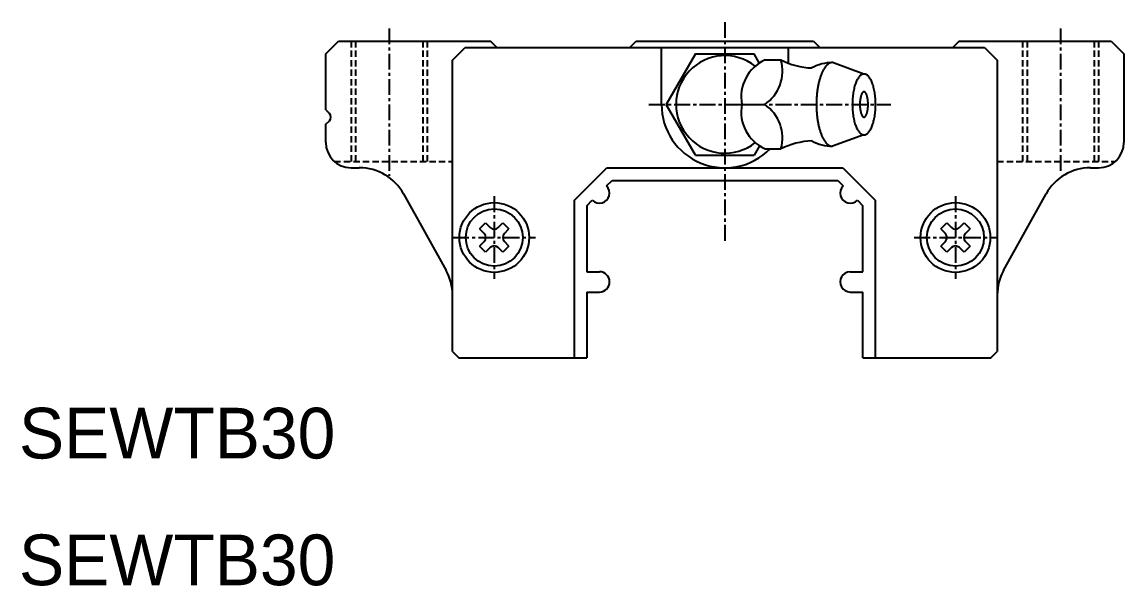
# Model space of a CAD drawing. Extents: x 10 to 223, y 10 to 149.
# Drawn here: x 10.2 to 97.2, y 9.9 to 54.4 of the extents above; entities that cross this region are included whole.
import ezdxf

# ---------------------------------------------------------------- set-up
doc = ezdxf.new("R2010")
doc.units = 0
doc.linetypes.add('CENTER', pattern=[2, 1.25, -0.25, 0.25, -0.25])
doc.linetypes.add('DASHED', pattern=[0.75, 0.5, -0.25])
doc.layers.get('0').update_dxf_attribs({"linetype": 'CONTINUOUS'})
doc.layers.add('CENTER', color=1, linetype='CENTER')

msp = doc.modelspace()

# ---------------------------------------------------------------- linework, layer by layer
at = {"color": 7, "linetype": 'CONTINUOUS'}
for p, q in [((34.214, 51.935), (35.214, 52.935)), ((35.214, 52.935), (47.214, 52.935)), ((44.214, 51.435), (45.214, 52.435)), ((45.214, 52.435), (86.214, 52.435)), ((47.714, 52.435), (47.214, 52.935)), ((58.214, 52.435), (58.714, 52.935)), ((58.714, 52.935), (72.714, 52.935)), ((60.714, 47.935), (60.714, 52.435)), ((70.714, 52.435), (70.714, 51.19)), ((72.714, 52.935), (73.214, 52.435)), ((72.714, 52.935), (72.714, 52.935)), ((84.214, 52.935), (83.714, 52.435)), ((84.214, 52.935), (96.214, 52.935)), ((86.214, 52.435), (87.214, 51.435)), ((96.214, 52.935), (97.214, 51.935)), ((34.214, 47.501), (34.214, 51.935)), ((44.214, 28.435), (44.214, 51.435)), ((63.405, 51.935), (61.095, 47.935)), ((63.405, 51.935), (65.714, 51.935)), ((65.714, 51.935), (68.024, 51.935)), ((68.434, 51.224), (68.024, 51.935)), ((68.86, 51.442), (70.138, 51.442)), ((87.214, 51.435), (87.214, 28.435)), ((97.214, 51.935), (97.214, 44.935)), ((76.695, 50.335), (74.2, 51.235)), ((63.405, 43.935), (61.095, 47.935)), ((67.064, 47.935), (68.86, 47.935)), ((34.214, 47.501), (34.497, 47.218)), ((34.214, 46.369), (34.497, 46.652)), ((34.214, 44.935), (34.214, 46.369)), ((76.695, 45.535), (74.2, 44.635)), ((68.447, 44.668), (68.024, 43.935)), ((68.86, 44.427), (70.138, 44.427)), ((63.405, 43.935), (65.714, 43.935)), ((65.714, 43.935), (68.024, 43.935)), ((36.214, 42.935), (36.861, 42.935)), ((53.814, 40.355), (56.394, 42.935)), ((56.394, 42.935), (75.034, 42.935)), ((75.034, 42.935), (77.614, 40.355)), ((94.568, 42.935), (95.214, 42.935)), ((56.377, 41.504), (56.808, 41.935)), ((56.808, 41.935), (74.62, 41.935)), ((74.62, 41.935), (75.051, 41.504)), ((40.357, 40.877), (43.711, 34.841)), ((87.718, 34.841), (91.071, 40.878)), ((53.814, 40.355), (53.814, 27.935)), ((54.814, 39.941), (55.246, 40.372)), ((76.183, 40.372), (76.614, 39.941)), ((77.614, 27.935), (77.614, 40.355)), ((54.814, 39.941), (54.814, 34.735)), ((76.614, 34.735), (76.614, 39.941)), ((46.351, 38.12), (46.829, 38.598)), ((46.829, 38.598), (47.196, 38.231)), ((47.832, 38.231), (48.2, 38.598)), ((48.2, 38.598), (48.677, 38.12)), ((82.751, 38.12), (83.229, 38.598)), ((83.229, 38.598), (83.596, 38.231)), ((84.232, 38.231), (84.6, 38.598)), ((84.6, 38.598), (85.077, 38.12)), ((46.351, 38.12), (46.719, 37.753)), ((48.31, 37.753), (48.677, 38.12)), ((82.751, 38.12), (83.119, 37.753)), ((84.71, 37.753), (85.077, 38.12)), ((46.719, 37.117), (46.351, 36.75)), ((46.829, 36.272), (46.351, 36.75)), ((47.196, 36.639), (46.829, 36.272)), ((48.2, 36.272), (47.832, 36.639)), ((48.677, 36.75), (48.2, 36.272)), ((48.677, 36.75), (48.31, 37.117)), ((83.119, 37.117), (82.751, 36.75)), ((83.229, 36.272), (82.751, 36.75)), ((83.596, 36.639), (83.229, 36.272)), ((84.6, 36.272), (84.232, 36.639)), ((85.077, 36.75), (84.6, 36.272)), ((85.077, 36.75), (84.71, 37.117)), ((54.814, 34.735), (55.814, 34.735)), ((75.614, 34.735), (76.614, 34.735)), ((54.814, 33.135), (54.814, 27.935)), ((54.814, 33.135), (55.814, 33.135)), ((75.614, 33.135), (76.614, 33.135)), ((76.614, 27.935), (76.614, 33.135)), ((44.214, 28.435), (44.714, 27.935)), ((44.714, 27.935), (54.814, 27.935)), ((76.614, 27.935), (86.714, 27.935)), ((86.714, 27.935), (87.214, 28.435))]:
    msp.add_line(p, q, dxfattribs=at)
at = {"color": 3, "linetype": 'DASHED'}
for p, q in [((36.214, 52.935), (36.214, 43.435)), ((36.564, 52.935), (36.564, 43.435)), ((41.864, 52.935), (41.864, 43.435)), ((42.214, 52.935), (42.214, 43.435)), ((89.214, 52.935), (89.214, 43.435)), ((89.564, 52.935), (89.564, 43.435)), ((94.864, 52.935), (94.864, 43.435)), ((95.214, 52.935), (95.214, 43.435)), ((34.891, 43.435), (44.214, 43.435)), ((87.214, 43.435), (96.537, 43.435))]:
    msp.add_line(p, q, dxfattribs=at)
at = {"color": 7, "linetype": 'CONTINUOUS'}
for points in [[(74.2, 51.235, 0), (74.169, 51.234, 0), (74.138, 51.231, 0), (74.108, 51.226, 0), (74.077, 51.219, 0), (74.046, 51.21, 0), (74.015, 51.199, 0), (73.984, 51.186, 0), (73.954, 51.171, 0), (73.924, 51.155, 0), (73.894, 51.136, 0), (73.864, 51.115, 0), (73.834, 51.093, 0), (73.804, 51.068, 0), (73.775, 51.042, 0), (73.746, 51.014, 0), (73.717, 50.984, 0), (73.689, 50.952, 0), (73.66, 50.918, 0), (73.633, 50.882, 0), (73.605, 50.845, 0), (73.578, 50.806, 0), (73.551, 50.765, 0), (73.525, 50.723, 0), (73.499, 50.679, 0), (73.473, 50.633, 0), (73.448, 50.586, 0), (73.424, 50.536, 0), (73.399, 50.486, 0), (73.376, 50.434, 0), (73.352, 50.38, 0), (73.33, 50.325, 0), (73.307, 50.268, 0), (73.286, 50.21, 0), (73.265, 50.151, 0), (73.244, 50.09, 0), (73.224, 50.028, 0), (73.205, 49.965, 0), (73.186, 49.901, 0), (73.168, 49.835, 0), (73.15, 49.768, 0), (73.133, 49.7, 0), (73.117, 49.631, 0), (73.102, 49.562, 0), (73.087, 49.49, 0), (73.072, 49.419, 0), (73.059, 49.346, 0), (73.046, 49.272, 0), (73.034, 49.198, 0), (73.022, 49.123, 0), (73.011, 49.047, 0), (73.001, 48.97, 0), (72.992, 48.893, 0), (72.983, 48.815, 0), (72.975, 48.737, 0), (72.968, 48.658, 0), (72.962, 48.579, 0), (72.956, 48.499, 0), (72.951, 48.419, 0), (72.947, 48.339, 0), (72.944, 48.258, 0), (72.941, 48.178, 0), (72.939, 48.097, 0), (72.938, 48.016, 0), (72.938, 47.935, 0), (72.938, 47.854, 0), (72.939, 47.773, 0), (72.941, 47.692, 0), (72.944, 47.611, 0), (72.947, 47.531, 0), (72.951, 47.451, 0), (72.956, 47.371, 0), (72.962, 47.291, 0), (72.968, 47.212, 0), (72.975, 47.133, 0), (72.983, 47.055, 0), (72.992, 46.977, 0), (73.001, 46.9, 0), (73.011, 46.823, 0), (73.022, 46.747, 0), (73.034, 46.672, 0), (73.046, 46.598, 0), (73.059, 46.524, 0), (73.072, 46.451, 0), (73.087, 46.379, 0), (73.102, 46.308, 0), (73.117, 46.238, 0), (73.133, 46.169, 0), (73.15, 46.101, 0), (73.168, 46.035, 0), (73.186, 45.969, 0), (73.205, 45.905, 0), (73.224, 45.841, 0), (73.244, 45.779, 0), (73.265, 45.719, 0), (73.286, 45.659, 0), (73.307, 45.601, 0), (73.33, 45.545, 0), (73.352, 45.49, 0), (73.376, 45.436, 0), (73.399, 45.384, 0), (73.424, 45.333, 0), (73.448, 45.284, 0), (73.473, 45.237, 0), (73.499, 45.191, 0), (73.525, 45.147, 0), (73.551, 45.104, 0), (73.578, 45.064, 0), (73.605, 45.025, 0), (73.633, 44.987, 0), (73.66, 44.952, 0), (73.689, 44.918, 0), (73.717, 44.886, 0), (73.746, 44.856, 0), (73.775, 44.828, 0), (73.804, 44.801, 0), (73.834, 44.777, 0), (73.864, 44.754, 0), (73.894, 44.734, 0), (73.924, 44.715, 0), (73.954, 44.698, 0), (73.984, 44.684, 0), (74.015, 44.671, 0), (74.046, 44.66, 0), (74.077, 44.651, 0), (74.108, 44.644, 0), (74.138, 44.639, 0), (74.169, 44.636, 0), (74.2, 44.635, 0)], [(76.695, 50.335, 0), (76.65, 50.332, 0), (76.605, 50.323, 0), (76.56, 50.309, 0), (76.516, 50.289, 0), (76.472, 50.263, 0), (76.428, 50.231, 0), (76.385, 50.195, 0), (76.343, 50.152, 0), (76.302, 50.105, 0), (76.262, 50.051, 0), (76.223, 49.993, 0), (76.185, 49.93, 0), (76.148, 49.863, 0), (76.112, 49.79, 0), (76.078, 49.713, 0), (76.045, 49.632, 0), (76.014, 49.547, 0), (75.985, 49.457, 0), (75.957, 49.365, 0), (75.931, 49.268, 0), (75.907, 49.169, 0), (75.885, 49.066, 0), (75.865, 48.961, 0), (75.846, 48.853, 0), (75.83, 48.743, 0), (75.816, 48.632, 0), (75.804, 48.518, 0), (75.794, 48.403, 0), (75.786, 48.287, 0), (75.781, 48.17, 0), (75.778, 48.053, 0), (75.776, 47.935, 0), (75.778, 47.817, 0), (75.781, 47.7, 0), (75.786, 47.583, 0), (75.794, 47.467, 0), (75.804, 47.352, 0), (75.816, 47.238, 0), (75.83, 47.126, 0), (75.846, 47.016, 0), (75.865, 46.909, 0), (75.885, 46.803, 0), (75.907, 46.701, 0), (75.931, 46.602, 0), (75.957, 46.505, 0), (75.985, 46.412, 0), (76.014, 46.323, 0), (76.045, 46.238, 0), (76.078, 46.157, 0), (76.112, 46.08, 0), (76.148, 46.007, 0), (76.185, 45.939, 0), (76.223, 45.876, 0), (76.262, 45.818, 0), (76.302, 45.765, 0), (76.343, 45.718, 0), (76.385, 45.675, 0), (76.428, 45.638, 0), (76.472, 45.607, 0), (76.516, 45.581, 0), (76.56, 45.561, 0), (76.605, 45.546, 0), (76.65, 45.538, 0), (76.695, 45.535, 0), (76.74, 45.538, 0), (76.785, 45.546, 0), (76.83, 45.561, 0), (76.874, 45.581, 0), (76.918, 45.607, 0), (76.962, 45.638, 0), (77.004, 45.675, 0), (77.046, 45.718, 0), (77.088, 45.765, 0), (77.128, 45.818, 0), (77.167, 45.876, 0), (77.205, 45.939, 0), (77.242, 46.007, 0), (77.278, 46.08, 0), (77.312, 46.157, 0), (77.344, 46.238, 0), (77.375, 46.323, 0), (77.405, 46.412, 0), (77.433, 46.505, 0), (77.459, 46.602, 0), (77.483, 46.701, 0), (77.505, 46.803, 0), (77.525, 46.909, 0), (77.543, 47.016, 0), (77.56, 47.126, 0), (77.574, 47.238, 0), (77.586, 47.352, 0), (77.596, 47.467, 0), (77.603, 47.583, 0), (77.609, 47.7, 0), (77.612, 47.817, 0), (77.613, 47.935, 0), (77.612, 48.053, 0), (77.609, 48.17, 0), (77.603, 48.287, 0), (77.596, 48.403, 0), (77.586, 48.518, 0), (77.574, 48.632, 0), (77.56, 48.743, 0), (77.543, 48.853, 0), (77.525, 48.961, 0), (77.505, 49.066, 0), (77.483, 49.169, 0), (77.459, 49.268, 0), (77.433, 49.365, 0), (77.405, 49.457, 0), (77.375, 49.547, 0), (77.344, 49.632, 0), (77.312, 49.713, 0), (77.278, 49.79, 0), (77.242, 49.863, 0), (77.205, 49.93, 0), (77.167, 49.993, 0), (77.128, 50.051, 0), (77.088, 50.105, 0), (77.046, 50.152, 0), (77.004, 50.195, 0), (76.962, 50.231, 0), (76.918, 50.263, 0), (76.874, 50.289, 0), (76.83, 50.309, 0), (76.785, 50.323, 0), (76.74, 50.332, 0), (76.695, 50.335, 0)], [(76.695, 46.935, 0), (76.711, 46.936, 0), (76.727, 46.94, 0), (76.743, 46.946, 0), (76.758, 46.954, 0), (76.774, 46.965, 0), (76.789, 46.978, 0), (76.804, 46.993, 0), (76.819, 47.011, 0), (76.834, 47.031, 0), (76.848, 47.053, 0), (76.862, 47.077, 0), (76.875, 47.103, 0), (76.888, 47.132, 0), (76.901, 47.162, 0), (76.913, 47.194, 0), (76.924, 47.228, 0), (76.936, 47.263, 0), (76.946, 47.3, 0), (76.956, 47.339, 0), (76.965, 47.379, 0), (76.973, 47.421, 0), (76.981, 47.463, 0), (76.988, 47.507, 0), (76.995, 47.552, 0), (77.001, 47.598, 0), (77.006, 47.645, 0), (77.01, 47.692, 0), (77.013, 47.74, 0), (77.016, 47.788, 0), (77.018, 47.837, 0), (77.019, 47.886, 0), (77.02, 47.935, 0), (77.019, 47.984, 0), (77.018, 48.033, 0), (77.016, 48.082, 0), (77.013, 48.13, 0), (77.01, 48.178, 0), (77.006, 48.225, 0), (77.001, 48.272, 0), (76.995, 48.318, 0), (76.988, 48.362, 0), (76.981, 48.406, 0), (76.973, 48.449, 0), (76.965, 48.49, 0), (76.956, 48.531, 0), (76.946, 48.569, 0), (76.936, 48.606, 0), (76.924, 48.642, 0), (76.913, 48.676, 0), (76.901, 48.708, 0), (76.888, 48.738, 0), (76.875, 48.766, 0), (76.862, 48.793, 0), (76.848, 48.817, 0), (76.834, 48.839, 0), (76.819, 48.859, 0), (76.804, 48.876, 0), (76.789, 48.892, 0), (76.774, 48.905, 0), (76.758, 48.916, 0), (76.743, 48.924, 0), (76.727, 48.93, 0), (76.711, 48.934, 0), (76.695, 48.935, 0), (76.679, 48.934, 0), (76.663, 48.93, 0), (76.647, 48.924, 0), (76.632, 48.916, 0), (76.616, 48.905, 0), (76.601, 48.892, 0), (76.585, 48.876, 0), (76.571, 48.859, 0), (76.556, 48.839, 0), (76.542, 48.817, 0), (76.528, 48.793, 0), (76.514, 48.766, 0), (76.501, 48.738, 0), (76.489, 48.708, 0), (76.477, 48.676, 0), (76.465, 48.642, 0), (76.454, 48.606, 0), (76.444, 48.569, 0), (76.434, 48.531, 0), (76.425, 48.49, 0), (76.416, 48.449, 0), (76.409, 48.406, 0), (76.401, 48.362, 0), (76.395, 48.318, 0), (76.389, 48.272, 0), (76.384, 48.225, 0), (76.38, 48.178, 0), (76.376, 48.13, 0), (76.374, 48.082, 0), (76.372, 48.033, 0), (76.371, 47.984, 0), (76.37, 47.935, 0), (76.371, 47.886, 0), (76.372, 47.837, 0), (76.374, 47.788, 0), (76.376, 47.74, 0), (76.38, 47.692, 0), (76.384, 47.645, 0), (76.389, 47.598, 0), (76.395, 47.552, 0), (76.401, 47.507, 0), (76.409, 47.463, 0), (76.416, 47.421, 0), (76.425, 47.379, 0), (76.434, 47.339, 0), (76.444, 47.3, 0), (76.454, 47.263, 0), (76.465, 47.228, 0), (76.477, 47.194, 0), (76.489, 47.162, 0), (76.501, 47.132, 0), (76.514, 47.103, 0), (76.528, 47.077, 0), (76.542, 47.053, 0), (76.556, 47.031, 0), (76.571, 47.011, 0), (76.585, 46.993, 0), (76.601, 46.978, 0), (76.616, 46.965, 0), (76.632, 46.954, 0), (76.647, 46.946, 0), (76.663, 46.94, 0), (76.679, 46.936, 0), (76.695, 46.935, 0)]]:
    msp.add_polyline3d(points, dxfattribs=at)
for centre, radius in [((47.514, 37.435), 2.75), ((83.914, 37.435), 2.75), ((47.514, 37.435), 2.25), ((83.914, 37.435), 2.25)]:
    msp.add_circle(centre, radius, dxfattribs=at)
for centre, radius, start, end in [((65.714, 47.935), 3.85, 51.52651, 308.47349), ((70.181, 48.542), 3.176, 114.03975, 191.01614), ((67.084, 50.568), 3.176, 303.98386, 15.97117), ((72.83, 56.805), 6, 243.20602, 267.6158), ((74.2, 47.935), 3.3, 90.00007, 119.40699), ((65.714, 47.935), 5, 180.00004, 315.45313), ((70.181, 47.328), 3.176, 168.98386, 245.96025), ((67.084, 45.301), 3.176, 344.02883, 56.01614), ((34.214, 46.935), 0.4, 315, 45), ((36.214, 44.935), 2, 180.00004, 270.00002), ((72.83, 39.065), 6, 92.3842, 116.79398), ((74.2, 47.935), 3.3, 240.59301, 269.99993), ((95.214, 44.935), 2, 270.00002, 0), ((36.861, 38.935), 4, 29.05457, 89.99982), ((94.568, 38.935), 4, 90.00015, 150.94543), ((55.814, 40.935), 0.8, 224.70761, 45.29221), ((75.614, 40.935), 0.8, 134.70778, 315.29239), ((46.4, 37.435), 0.45, 315.00001, 44.99999), ((47.514, 38.549), 0.45, 225.00005, 314.99999), ((48.628, 37.435), 0.45, 135, 224.99998), ((82.8, 37.435), 0.45, 315.00001, 44.99999), ((83.914, 38.549), 0.45, 225.00005, 314.99999), ((85.028, 37.435), 0.45, 135, 224.99998), ((47.514, 36.321), 0.45, 45, 134.99995), ((83.914, 36.321), 0.45, 45, 134.99995), ((40.214, 32.898), 4, 0.00004, 29.05462), ((91.214, 32.898), 4, 150.94538, 179.99996), ((55.814, 33.935), 0.8, 270.00002, 89.99998), ((75.614, 33.935), 0.8, 89.99998, 270.00002)]:
    msp.add_arc(centre, radius, start, end, dxfattribs=at)
at = {"layer": 'CENTER', "color": 1, "linetype": 'CENTER'}
for p, q in [((39.214, 53.935), (39.214, 42.296)), ((65.714, 54.435), (65.714, 36.935)), ((92.214, 53.935), (92.214, 42.472)), ((59.714, 47.935), (78.806, 47.935)), ((47.514, 40.685), (47.514, 34.185)), ((83.914, 40.685), (83.914, 34.185)), ((44.264, 37.435), (50.764, 37.435)), ((80.664, 37.435), (87.164, 37.435))]:
    msp.add_line(p, q, dxfattribs=at)

# ---------------------------------------------------------------- texts
at = {"color": 7, "linetype": 'CONTINUOUS'}
for p in [(10, 20), (10, 10)]:
    msp.add_text('SEWTB30', height=4, dxfattribs=at).set_placement(p)

doc.saveas('drawing.dxf')
